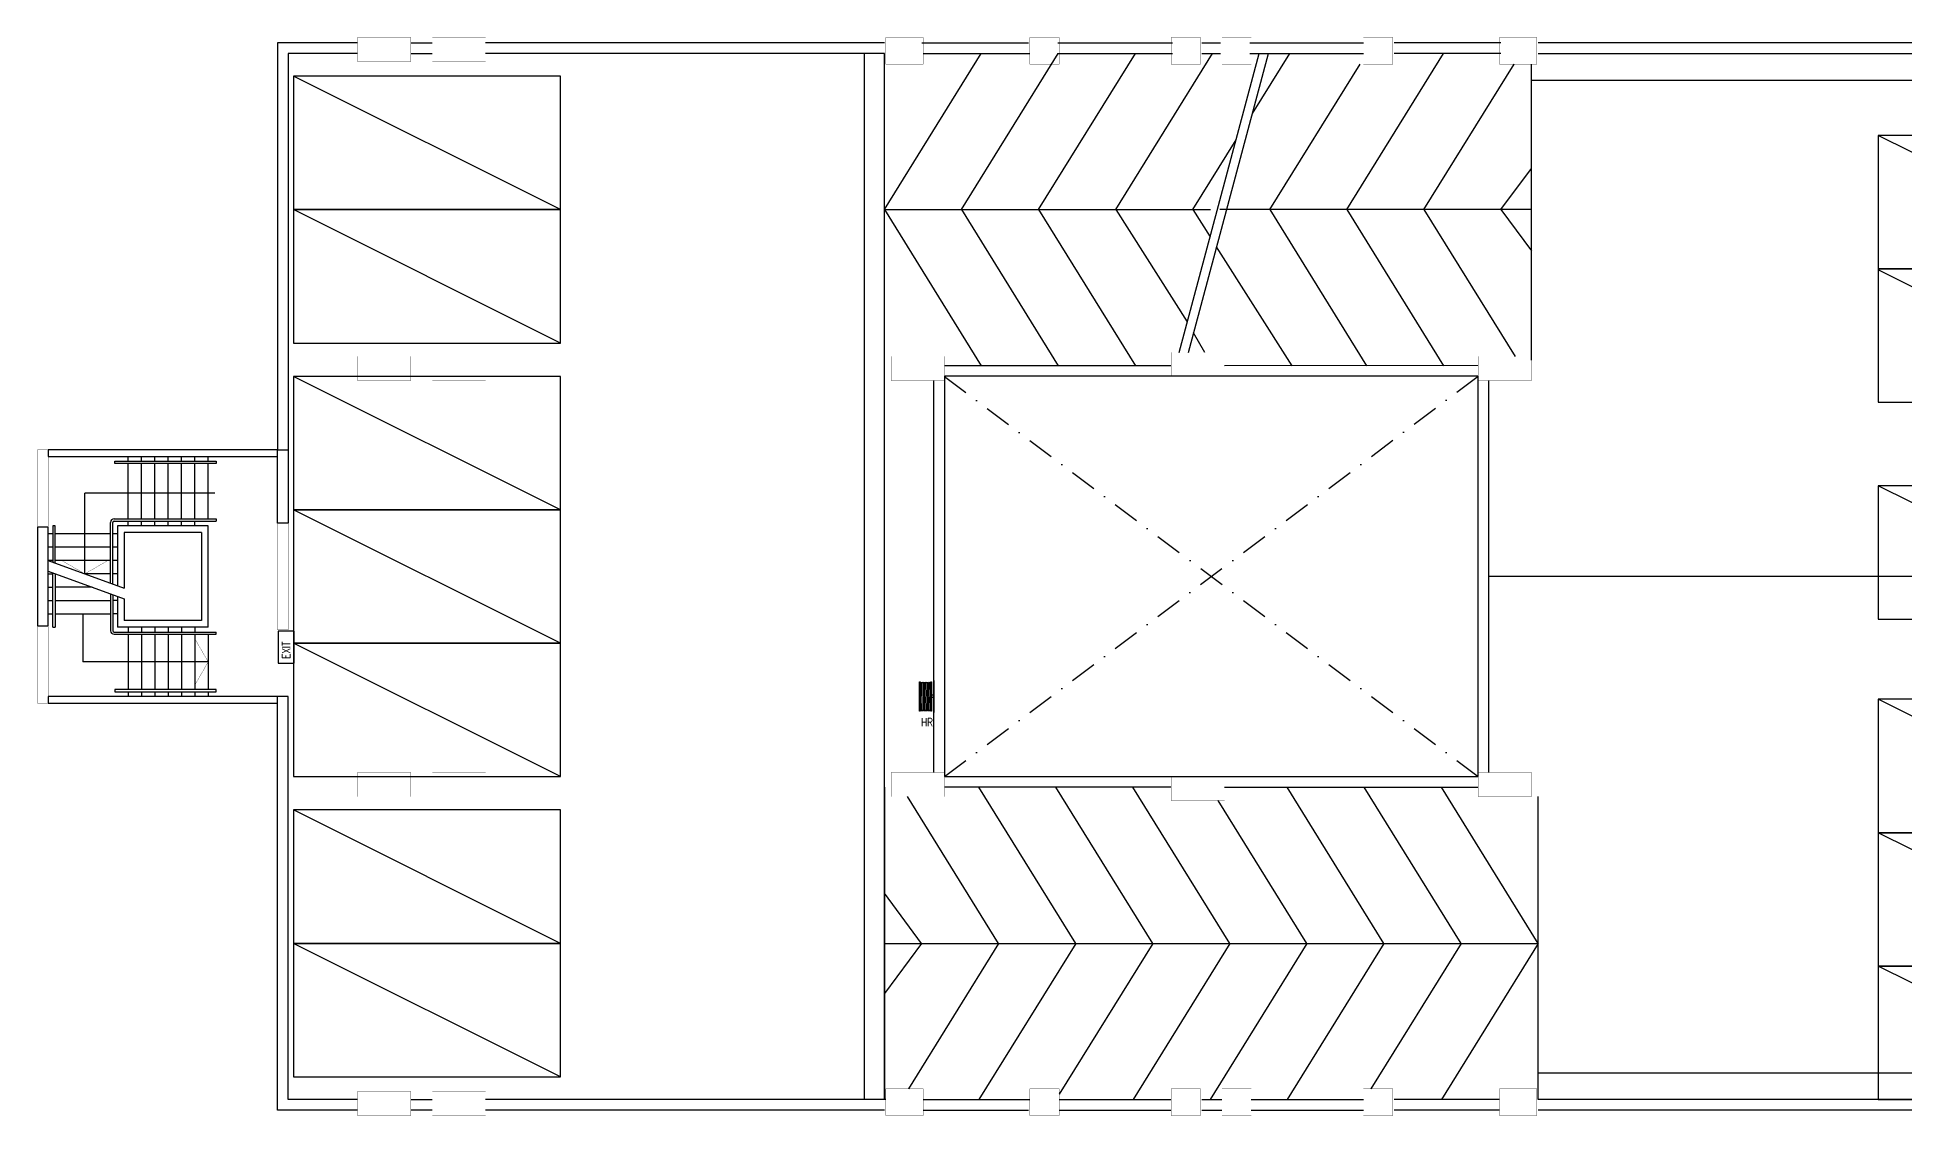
# Model space of a CAD drawing. Extents: x -163002 to 22103, y -98847 to 51643.
# Drawn here: x -163002 to -128005, y -98602 to -78397 of the extents above; entities that cross this region are included whole.
import ezdxf

# ---------------------------------------------------------------- set-up
doc = ezdxf.new("R2010")
doc.units = 0
doc.header["$LTSCALE"] = 1000
doc.header["$MEASUREMENT"] = 0
doc.linetypes.add('s1108a$0$DASHDOT', pattern=[1, 0.5, -0.25, 0, -0.25])
doc.layers.get('0').update_dxf_attribs({"linetype": 'CONTINUOUS'})
for name, color, linetype in [('s1108a$0$20', 1, 'CONTINUOUS'), ('s1108a$0$23', 7, 'CONTINUOUS'), ('s1108a$0$25', 7, 'CONTINUOUS'), ('s1108a$0$5', 7, 'CONTINUOUS'), ('s1108a$0$56', 7, 'CONTINUOUS'), ('s1108a$0$6', 7, 'CONTINUOUS'), ('s1108a$0$NEW-CAR', 7, 'CONTINUOUS')]:
    doc.layers.add(name, color=color, linetype=linetype)
doc.styles.add('s1108a$0$STANDARD', font='SIMPLEX')

# ---------------------------------------------------------------- blocks, each defined once
blk = doc.blocks.new('s1108a$0$CPARK')
at = {"layer": 's1108a$0$5', "color": 14, "linetype": 'Continuous'}
blk.add_line((0, 0), (2.5, 5), dxfattribs=at)
blk.add_lwpolyline([(0, 0), (2.5, 0), (2.5, 5), (0, 5)], close=True, dxfattribs=at)
blk = doc.blocks.new('s1108a$0$HR')
at = {"layer": 's1108a$0$56', "color": 1, "linetype": 'Continuous'}
for p, q in [((-0.3, 0), (0.3, 0)), ((0.249, -0.0595), (-0.2491, -0.0671)), ((0.249, -0.0863), (-0.2491, -0.0939)), ((0.249, -0.1131), (-0.2491, -0.1207)), ((0.249, -0.1399), (-0.2491, -0.1475)), ((0.249, -0.1667), (-0.2491, -0.1743)), ((-0.2491, -0.201), (0.249, -0.1934)), ((0.249, -0.2202), (-0.2491, -0.2278)), ((0.249, -0.247), (-0.2491, -0.2546))]:
    blk.add_line(p, q, dxfattribs=at)
for points in [[(-0.275, -0.0575), (-0.275, -0.045), (0.275, -0.045), (0.275, -0.0575)], [(0.275, -0.2575), (0.275, -0.27), (-0.275, -0.27), (-0.275, -0.2575)], [(0.02, -0.0001), (0.02, -0.045), (-0.03, -0.045), (-0.03, -0.0001)]]:
    blk.add_lwpolyline(points, close=True, dxfattribs=at)
for centre, start, end in [((-0.2491, -0.08055), 89.999978, 269.999972), ((-0.2491, -0.107336), 89.999978, 269.999972), ((-0.2491, -0.134122), 89.999978, 269.999972), ((-0.2491, -0.160907), 89.999978, 269.999972), ((-0.2491, -0.187693), 89.999978, 269.999972), ((-0.2491, -0.214479), 89.999978, 269.999972), ((-0.2491, -0.241265), 89.999978, 269.999972), ((0.249, -0.07295), 270.000025, 90.000019), ((0.249, -0.099736), 270.000025, 90.000019), ((0.249, -0.126522), 270.000025, 90.000019), ((0.249, -0.153307), 270.000025, 90.000019), ((0.249, -0.180093), 270.000025, 90.000019), ((0.249, -0.206879), 270.000025, 90.000019), ((0.249, -0.233665), 270.000025, 90.000019)]:
    blk.add_arc(centre, 0.013393, start, end, dxfattribs=at)
blk = doc.blocks.new('s1108a$0$EXIT')
at = {"layer": 's1108a$0$56', "color": 1, "linetype": 'Continuous'}
blk.add_lwpolyline([(0, 0), (0.6, 0), (0.6, 0.3), (0, 0.3)], close=True, dxfattribs=at)
at = {"layer": 's1108a$0$56', "color": 1, "linetype": 'Continuous', "style": 's1108a$0$STANDARD', "width": 0.8}
blk.add_text('EXIT', height=0.15, dxfattribs=at).set_placement((0.0816, 0.0747))
blk = doc.blocks.new('s1108a')
at = {"layer": 's1108a$0$20', "color": 14, "linetype": 'Continuous', "const_width": 5}
for points in [[(-162800, -86125), (-163000, -86125), (-163000, -87575), (-162800, -87575)], [(-158500, -87500), (-158300, -87500), (-158300, -89500), (-158500, -89500)], [(-163000, -89425), (-162800, -89425), (-162800, -90875), (-163000, -90875)]]:
    blk.add_lwpolyline(points, close=True, dxfattribs=at)
at = {"layer": 's1108a$0$23', "color": 3, "linetype": 'Continuous'}
for p, q in [((-156000, -78500), (-155600, -78500)), ((-156000, -78700), (-155600, -78700)), ((-147125, -78500), (-154600, -78500)), ((-147125, -78700), (-154600, -78700)), ((-146425, -78500), (-144425, -78500)), ((-146400, -78700), (-144400, -78700)), ((-143875, -78500), (-141725, -78500)), ((-143875, -78700), (-141725, -78700)), ((-141175, -78500), (-140825, -78500)), ((-141175, -78700), (-140825, -78700)), ((-140275, -78500), (-138150, -78500)), ((-140275, -78700), (-138150, -78700)), ((-135575, -78500), (-137575, -78500)), ((-135575, -78700), (-137575, -78700)), ((-125500, -78500), (-134875, -78500)), ((-134875, -78700), (-125500, -78700)), ((-141750, -84550), (-146000, -84550)), ((-136000, -84549), (-140750, -84550)), ((-146200, -92175), (-146200, -84825)), ((-135800, -92174), (-135800, -84825)), ((-158300, -90750), (-158500, -90750)), ((-141750, -92448), (-146000, -92449)), ((-140750, -92448), (-136000, -92448)), ((-156000, -98300), (-155600, -98300)), ((-147100, -98300), (-154600, -98300)), ((-146400, -98298), (-144400, -98298)), ((-143850, -98298), (-141750, -98298)), ((-141175, -98298), (-140800, -98298)), ((-140250, -98298), (-138150, -98298)), ((-135600, -98298), (-137575, -98298)), ((-123500, -98299), (-134875, -98299)), ((-155600, -98500), (-156000, -98500)), ((-147125, -98500), (-154600, -98500)), ((-146400, -98498), (-144425, -98498)), ((-143850, -98498), (-141750, -98498)), ((-141175, -98498), (-140800, -98498)), ((-140250, -98498), (-138150, -98498)), ((-135600, -98498), (-137575, -98498)), ((-123500, -98499), (-134875, -98499))]:
    blk.add_line(p, q, dxfattribs=at)
at = {"layer": 's1108a$0$23', "color": 10, "linetype": 's1108a$0$DASHDOT'}
for p, q in [((-146000, -92249), (-136000, -84749)), ((-146000, -84750), (-136000, -92248))]:
    blk.add_line(p, q, dxfattribs=at)
at = {"layer": 's1108a$0$23', "color": 10, "linetype": 'Continuous'}
for points in [[(-157000, -78500), (-158500, -78500), (-158500, -86125)], [(-157000, -78700), (-158300, -78700), (-158300, -86125)], [(-157000, -98500), (-158500, -98500), (-158500, -90875)], [(-157000, -98300), (-158300, -98300), (-158300, -90750)]]:
    blk.add_lwpolyline(points, dxfattribs=at)
blk.add_lwpolyline([(-146000, -92249), (-136000, -92248), (-136000, -84749), (-146000, -84749)], close=True, dxfattribs=at)
at = {"layer": 's1108a$0$23', "color": 14, "linetype": 'Continuous'}
blk.add_lwpolyline([(-158500, -86125), (-158300, -86125), (-158300, -87500), (-158500, -87500)], close=True, dxfattribs=at)
at = {"layer": 's1108a$0$25', "color": 10, "linetype": 'Continuous'}
for p, q in [((-147125, -84550), (-147125, -78700)), ((-147125, -81625), (-145311, -78700)), ((-145680, -81625), (-143867, -78700)), ((-144236, -81625), (-142422, -78700)), ((-142792, -81625), (-140978, -78700)), ((-141604, -84300), (-140103, -78699)), ((-141430, -84300), (-139930, -78700)), ((-139533, -78700), (-140232, -79826)), ((-138459, -81625), (-136645, -78700)), ((-139903, -81625), (-138213, -78900)), ((-137015, -81625), (-135325, -78900)), ((-135000, -84449), (-135000, -78900)), ((-141347, -81625), (-140536, -80318)), ((-135571, -81625), (-135000, -80852)), ((-147125, -81625), (-141012, -81625)), ((-147125, -81625), (-145311, -84550)), ((-145680, -81625), (-143867, -84550)), ((-144236, -81625), (-142422, -84550)), ((-142792, -81625), (-141451, -83730)), ((-141347, -81625), (-141023, -82134)), ((-135000, -81625), (-140839, -81625)), ((-139903, -81625), (-138090, -84550)), ((-138459, -81625), (-136646, -84550)), ((-137015, -81625), (-135306, -84375)), ((-135571, -81625), (-135000, -82398)), ((-139485, -84550), (-140901, -82325)), ((-141122, -84300), (-141333, -83935)), ((-161300, -86340), (-161300, -86250)), ((-161300, -87420), (-161300, -86380)), ((-161050, -86340), (-161050, -86250)), ((-161050, -87420), (-161050, -86380)), ((-160800, -86340), (-160800, -86250)), ((-160800, -87420), (-160800, -86380)), ((-160550, -86340), (-160550, -86250)), ((-160550, -87420), (-160550, -86380)), ((-160300, -86340), (-160300, -86250)), ((-160300, -87420), (-160300, -86380)), ((-160050, -86340), (-160050, -86250)), ((-160050, -87420), (-160050, -86380)), ((-159800, -86340), (-159800, -86250)), ((-159800, -87420), (-159800, -86380)), ((-159675, -86937), (-162113, -86937)), ((-162112, -88450), (-162113, -86937)), ((-161630, -88625), (-161630, -87485)), ((-161590, -88640), (-161590, -87485)), ((-161565, -87420), (-159650, -87420)), ((-161565, -87460), (-159650, -87460)), ((-161300, -87550), (-161300, -87460)), ((-161050, -87550), (-161050, -87460)), ((-160800, -87550), (-160800, -87460)), ((-160550, -87550), (-160550, -87460)), ((-160300, -87550), (-160300, -87460)), ((-160050, -87550), (-160050, -87460)), ((-159650, -87420), (-159650, -87460)), ((-162710, -87700), (-162800, -87700)), ((-162670, -87550), (-162710, -87550)), ((-162710, -87550), (-162710, -88233)), ((-162670, -88247), (-162670, -87550)), ((-161630, -87700), (-162670, -87700)), ((-161500, -87700), (-161590, -87700)), ((-161500, -87550), (-161500, -88673)), ((-159800, -87550), (-161500, -87550)), ((-161375, -87675), (-161375, -88718)), ((-159925, -87675), (-161375, -87675)), ((-159925, -87675), (-159925, -89325)), ((-159800, -89450), (-159800, -87550)), ((-162710, -87950), (-162800, -87950)), ((-161630, -87950), (-162670, -87950)), ((-161500, -87950), (-161590, -87950)), ((-162710, -88200), (-162800, -88200)), ((-162800, -88200), (-161375, -88718)), ((-162800, -88400), (-161375, -88918)), ((-162800, -88450), (-162710, -88450)), ((-162710, -89450), (-162710, -88433)), ((-161630, -88200), (-162670, -88200)), ((-162670, -88447), (-162670, -89450)), ((-161630, -88450), (-162112, -88450)), ((-161500, -88200), (-161590, -88200)), ((-161500, -88450), (-161590, -88450)), ((-162800, -88700), (-162710, -88700)), ((-161975, -88700), (-162670, -88700)), ((-161630, -88825), (-161630, -89515)), ((-161590, -88840), (-161590, -89515)), ((-161500, -88873), (-161500, -89450)), ((-162800, -88950), (-162710, -88950)), ((-162800, -89200), (-162710, -89200)), ((-162670, -88950), (-161630, -88950)), ((-162670, -89200), (-161630, -89200)), ((-162150, -89200), (-162150, -90100)), ((-161500, -88950), (-161590, -88950)), ((-161500, -89200), (-161590, -89200)), ((-161375, -88918), (-161375, -89325)), ((-162710, -89450), (-162670, -89450)), ((-161565, -89540), (-159650, -89540)), ((-161565, -89580), (-159650, -89580)), ((-159800, -89450), (-161500, -89450)), ((-159925, -89325), (-161375, -89325)), ((-161300, -89450), (-161300, -89540)), ((-161300, -89580), (-161300, -90620)), ((-161050, -89450), (-161050, -89540)), ((-161050, -89580), (-161050, -90620)), ((-160800, -89450), (-160800, -89540)), ((-160800, -89580), (-160800, -90620)), ((-160550, -89450), (-160550, -89540)), ((-160550, -89580), (-160550, -90620)), ((-160300, -89450), (-160300, -89540)), ((-160300, -89580), (-160300, -90620)), ((-160050, -89450), (-160050, -89540)), ((-160050, -89580), (-160050, -90620)), ((-159800, -89580), (-159800, -90620)), ((-159650, -89580), (-159650, -89540)), ((-159800, -90100), (-162150, -90100)), ((-161300, -90660), (-161300, -90750)), ((-161050, -90660), (-161050, -90750)), ((-160800, -90660), (-160800, -90750)), ((-160550, -90660), (-160550, -90750)), ((-160300, -90660), (-160300, -90750)), ((-160050, -90660), (-160050, -90750)), ((-159800, -90660), (-159800, -90750)), ((-147125, -92448), (-147125, -98298)), ((-144986, -95375), (-146695, -92625)), ((-143542, -95375), (-145355, -92450)), ((-142097, -95375), (-143911, -92450)), ((-140653, -95375), (-142468, -92448)), ((-139208, -95375), (-140871, -92699)), ((-137764, -95375), (-139577, -92450)), ((-136319, -95375), (-138133, -92450)), ((-134875, -95375), (-136688, -92450)), ((-134875, -98300), (-134875, -92624)), ((-146430, -95375), (-147125, -94436)), ((-146430, -95375), (-147125, -96313)), ((-147125, -95375), (-134875, -95375)), ((-144986, -95375), (-146676, -98100)), ((-143542, -95375), (-145355, -98300)), ((-142097, -95375), (-143850, -98202)), ((-140653, -95375), (-142467, -98300)), ((-139208, -95375), (-141022, -98300)), ((-137764, -95375), (-139577, -98300)), ((-136319, -95375), (-138009, -98100)), ((-134875, -95375), (-136688, -98300))]:
    blk.add_line(p, q, dxfattribs=at)
for points in [[(-162800, -86250), (-158500, -86250), (-158500, -86125), (-162800, -86125)], [(-161550, -86380), (-161550, -86340), (-159650, -86340), (-159650, -86380)], [(-163000, -89425), (-162800, -89425), (-162800, -87575), (-163000, -87575)], [(-161550, -90620), (-161550, -90660), (-159650, -90660), (-159650, -90620)], [(-162800, -90875), (-158500, -90875), (-158500, -90750), (-162800, -90750)]]:
    blk.add_lwpolyline(points, close=True, dxfattribs=at)
at = {"layer": 's1108a$0$25', "color": 10, "linetype": 'Continuous', "const_width": 5}
for points in [[(-162112, -88450), (-162546, -88200)], [(-162112, -88450), (-161680, -88200)], [(-159800, -90100), (-160050, -89667)], [(-159800, -90100), (-160050, -90533)]]:
    blk.add_lwpolyline(points, dxfattribs=at)
at = {"layer": 's1108a$0$25', "color": 10, "linetype": 'Continuous'}
for centre, radius, start, end in [((-161565, -87485), 65, 90, 180), ((-161565, -87485), 25, 90, 180), ((-161565, -89515), 65, 180, 270), ((-161565, -89515), 25, 180, 270)]:
    blk.add_arc(centre, radius, start, end, dxfattribs=at)
at = {"layer": 's1108a$0$5', "linetype": 'Continuous'}
for p, q in [((-147500, -98300), (-147500, -78700)), ((-147125, -98300), (-147125, -78700)), ((-135000, -79199), (-120750, -79199)), ((-120750, -88499), (-135800, -88499)), ((-134875, -97800), (-122200, -97800))]:
    blk.add_line(p, q, dxfattribs=at)
at = {"layer": 's1108a$0$6', "color": 14, "linetype": 'Continuous', "const_width": 5}
for points in [[(-156000, -78400), (-157000, -78400), (-157000, -78850), (-156000, -78850)], [(-154600, -78400), (-155600, -78400), (-155600, -78850), (-154600, -78850)], [(-146400, -78900), (-147100, -78900), (-147100, -78400), (-146400, -78400)], [(-143850, -78400), (-144400, -78400), (-144400, -78900), (-143850, -78900)], [(-141200, -78900), (-141750, -78900), (-141750, -78400), (-141200, -78400)], [(-140250, -78900), (-140800, -78900), (-140800, -78400), (-140250, -78400)], [(-137600, -78400), (-138150, -78400), (-138150, -78900), (-137600, -78900)], [(-134900, -78900), (-135600, -78900), (-135600, -78400), (-134900, -78400)], [(-141750, -84300), (-140750, -84300), (-140750, -84750), (-141750, -84750)], [(-157000, -84375), (-156000, -84375), (-156000, -84825), (-157000, -84825)], [(-155600, -84375), (-154600, -84375), (-154600, -84825), (-155600, -84825)], [(-147000, -84375), (-146000, -84375), (-146000, -84825), (-147000, -84825)], [(-136000, -84375), (-135000, -84375), (-135000, -84825), (-136000, -84825)], [(-157000, -92175), (-156000, -92175), (-156000, -92625), (-157000, -92625)], [(-155600, -92175), (-154600, -92175), (-154600, -92625), (-155600, -92625)], [(-147000, -92175), (-146000, -92175), (-146000, -92625), (-147000, -92625)], [(-141750, -92249), (-140750, -92249), (-140750, -92699), (-141750, -92699)], [(-135000, -92624), (-136000, -92624), (-136000, -92174), (-135000, -92174)], [(-156000, -98600), (-157000, -98600), (-157000, -98150), (-156000, -98150)], [(-154600, -98600), (-155600, -98600), (-155600, -98150), (-154600, -98150)], [(-146400, -98100), (-147100, -98100), (-147100, -98600), (-146400, -98600)], [(-143850, -98100), (-144400, -98100), (-144400, -98600), (-143850, -98600)], [(-141200, -98100), (-141750, -98100), (-141750, -98600), (-141200, -98600)], [(-140250, -98100), (-140800, -98100), (-140800, -98600), (-140250, -98600)], [(-137600, -98100), (-138150, -98100), (-138150, -98600), (-137600, -98600)], [(-134900, -98100), (-135600, -98100), (-135600, -98600), (-134900, -98600)]]:
    blk.add_lwpolyline(points, close=True, dxfattribs=at)
at = {"layer": 's1108a$0$NEW-CAR', "color": 1, "linetype": 'Continuous'}
for p, q in [((-123500, -82734), (-128500, -80234)), ((-123500, -85253), (-128500, -82753))]:
    blk.add_line(p, q, dxfattribs=at)
for points in [[(-123500, -82734), (-123500, -80234), (-128500, -80234), (-128500, -82734)], [(-123500, -85234), (-123500, -82734), (-128500, -82734), (-128500, -85234)]]:
    blk.add_lwpolyline(points, close=True, dxfattribs=at)
at = {"xscale": 999.9979999999999, "yscale": 999.9979999999999, "zscale": 1000}
for name, p, rotation in [('s1108a$0$CPARK', (-153200, -81625), 90), ('s1108a$0$CPARK', (-153200, -84125), 90), ('s1108a$0$CPARK', (-153200, -87250), 90), ('s1108a$0$CPARK', (-123500, -89300), 90), ('s1108a$0$CPARK', (-153200, -89750), 90), ('s1108a$0$EXIT', (-158191, -90124), 90), ('s1108a$0$CPARK', (-153200, -92250), 90), ('s1108a$0$HR', (-146200, -90750), 270), ('s1108a$0$CPARK', (-123500, -93300), 90), ('s1108a$0$CPARK', (-153200, -95375), 90), ('s1108a$0$CPARK', (-123500, -95800), 90), ('s1108a$0$CPARK', (-153200, -97875), 90), ('s1108a$0$CPARK', (-123500, -98300), 90)]:
    blk.add_blockref(name, p, dxfattribs=dict(at, rotation=rotation))
at = {"layer": 's1108a$0$56', "color": 1, "linetype": 'Continuous', "style": 's1108a$0$STANDARD', "width": 0.8}
blk.add_text('HR', height=150, dxfattribs=at).set_placement((-146438, -91306))

msp = doc.modelspace()

# ---------------------------------------------------------------- block references
msp.add_blockref('s1108a', (0, 0))

doc.saveas('drawing.dxf')
